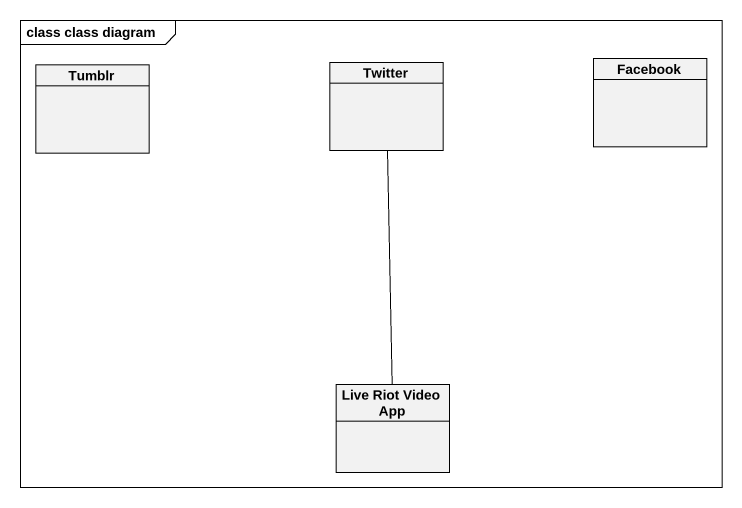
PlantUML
@startuml
mainframe class class diagram
hide circle
hide empty members
class Tumblr
class Twitter
class Facebook
class "Live Riot Video App" as Live_Riot_Video_App
Twitter -- Live_Riot_Video_App
@enduml
